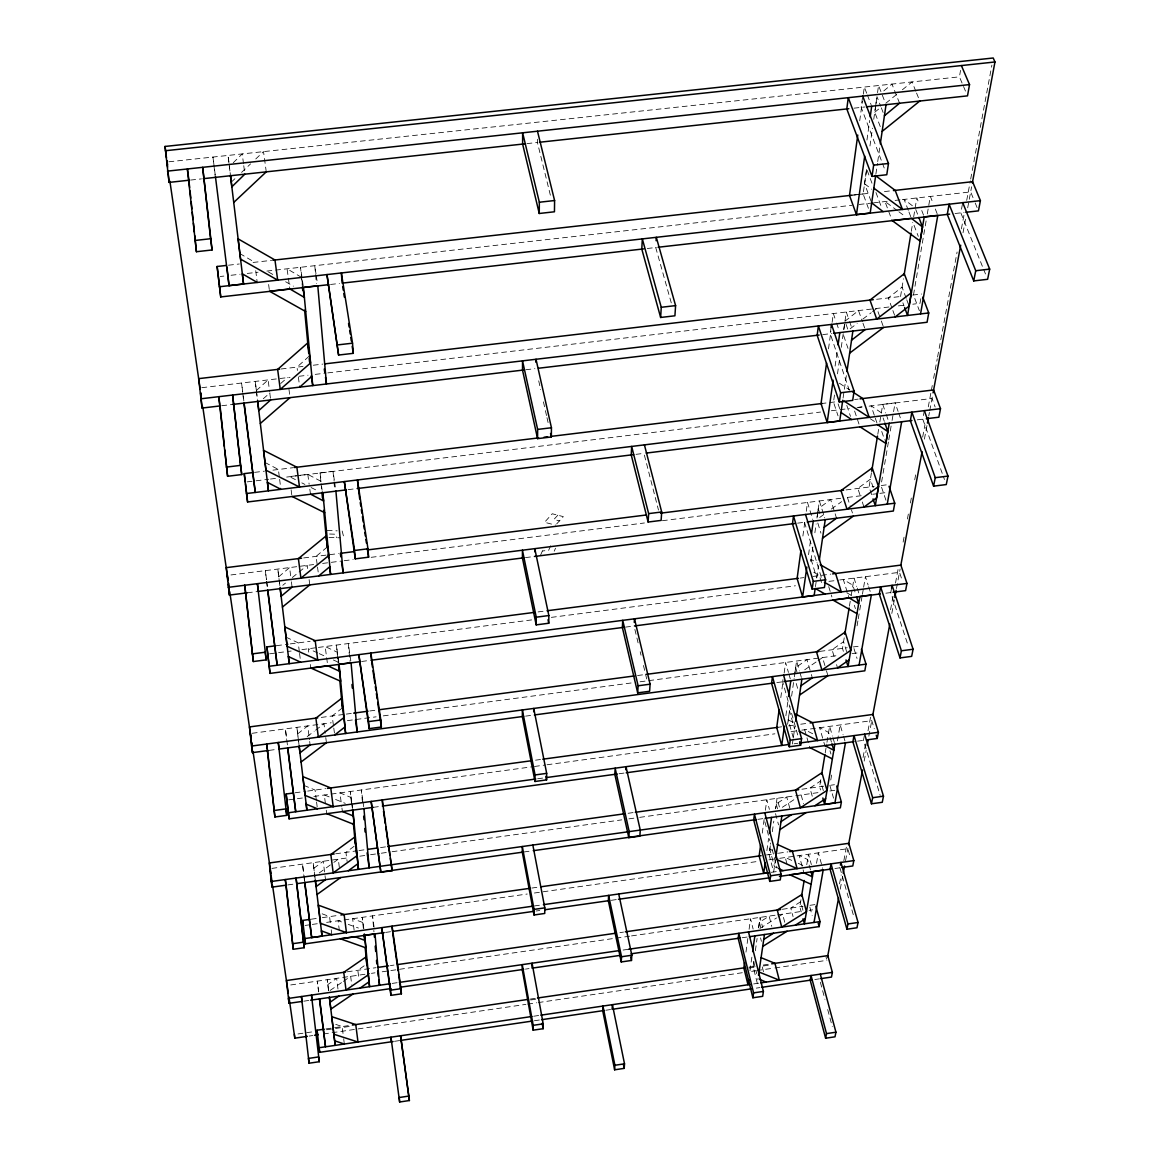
<?xml version="1.0" encoding="UTF-8"?>
<svg xmlns="http://www.w3.org/2000/svg" width="1160" height="1160" viewBox="0 0 1160 1160"><rect width="100%" height="100%" fill="white"/><g stroke="black" fill="none" stroke-linecap="round" stroke-linejoin="round"><path stroke-width="0.75" stroke-dasharray="5 3.75" d="M537.428 139.258L537.413 142.477L551.043 197.925M797.703 734.933L782.666 681.79L783.348 676.802M831.082 327.526L830.241 333.717L849.236 390.123M862.489 97.73L861.169 107.387L884.21 167.997M745.981 952.099L747.895 938.063M749.099 929.29L750.534 918.778L753.13 929.058M762.265 833.112L764.179 819.062M765.383 810.274L766.818 799.733L769.399 809.39M780.796 697.61L782.957 681.804M784.16 673.017L785.595 662.476L788.438 672.423M802.894 536.05L804.837 521.913M806.287 511.299L807.49 502.468L812.739 519.462M828.515 348.856L830.922 331.195M832.126 322.364L833.33 313.534L836.041 321.48M859.705 120.828L862.373 101.282M863.344 94.163L864.316 87.058L866.781 93.453M749.955 970.804L752.159 955.101M766.876 850.657L768.602 838.419M785.885 715.705L788.089 699.958M808.563 554.668L810.535 540.56M835.113 366.096L837.346 350.219M866.955 140.026L869.695 120.466M753.869 961.263L753.115 966.527L757.32 983.39L758.089 978.155M755.363 950.736L757.103 938.455M758.596 927.928L760.09 917.401L762.714 927.666M770.312 845.77L769.065 854.558L773.647 871.986L775.431 859.734M772.313 831.706L773.807 821.164M787.611 724.275L790.105 706.701M791.613 696.159L794.107 678.586M794.354 676.831L796.601 661.011L799.472 670.944M812.856 546.94L810.593 562.846L811.072 559.395L817.206 562.919M814.871 532.788L816.133 523.957M817.133 516.882L817.887 511.575M818.134 509.805L819.395 500.961L824.716 517.954M834.489 395.024L833.489 402.099L838.028 415.831M837.505 373.825L839.767 357.933M841.276 347.333L843.538 331.441M843.784 329.672L846.307 312.011L849.047 319.942M868.419 208.321L863.127 193.966L866.665 169.07M869.957 145.971L872.48 128.195M873.741 119.306L875.771 105.081M876.017 103.298L877.293 94.409M877.54 92.641L878.555 85.521L885.413 103.095M758.64 927.623L759.394 922.36L769.123 916.095L771.762 926.361M777.287 867.97L774.416 866.636L769.805 849.192L770.689 843.03M789.786 808.215L786.712 796.978L776.243 804.01L775.562 808.824L777.055 798.312L779.665 807.955M793.281 737.832L788.235 719.838L789.496 710.949L794.586 728.973M794.788 673.815L795.673 667.609L806.983 659.634L810.985 673.264M816.959 518.041L817.409 514.924M817.626 513.372L818.293 508.703L830.633 499.554L836.548 518.216M843.842 329.281L844.538 324.423M871.073 201.274L864.577 183.715L866.665 168.998L872.03 183.367M880.281 126.614L874.741 112.244L875.249 108.764M875.495 107.039L876.974 96.628L880.701 106.212M792.396 744.01L793.164 738.76M793.426 737.006L794.962 726.493M815.451 586.655L816.466 579.637M816.741 577.839L818.539 565.5M843.073 398.068L844.103 391.007M844.364 389.238L846.423 375.129M875.902 174.014L877.453 163.343M877.714 161.573L880.063 145.58M800.98 899.754L799.82 906.772L801.197 911.89M806.765 864.693L808.491 854.181L811.362 864.577M820.802 779.651L819.627 786.77L820.54 789.974M825.21 752.97L826.674 744.082M826.964 742.298L829.603 726.29L832.46 736.049M844.219 637.84L842.479 648.382L843.48 651.688M849.424 606.216L850.874 597.429M851.164 595.674L854.064 578.115L856.704 586.467M871.45 472.743L869.101 487.04L872.48 497.19M877.801 434.275L878.671 428.997M879.831 421.964L880.991 414.917M881.281 413.163L882.731 404.376L895.085 402.868L898.087 411.394M900.552 296.496L903.466 278.762M911.296 231.319L912.76 222.502M913.688 216.789L916.82 197.838L919.285 204.189M816.538 863.301L818.337 852.788L822.687 868.376M830.763 780.013L831.966 772.893M837.433 740.877L840.159 724.855L843.059 734.599M857.052 625.835L857.951 620.571M858.255 618.816L859.444 611.784M859.748 610.029L860.952 602.997M861.242 601.242L862.141 595.964M862.445 594.21L863.344 588.932M863.635 587.178L865.433 576.636L868.115 584.988M881.586 482.024L882.789 474.991M883.093 473.236L884.283 466.189M884.587 464.435L885.79 457.402M886.081 455.634L888.487 441.568M888.778 439.814L889.981 432.767M890.285 431.012L891.779 422.211M892.083 420.457L893.287 413.424M893.577 411.655L895.085 402.868M926.101 220.98L913.5 294.974L919.387 310.764M927.304 213.933L930.306 196.315L932.814 202.667M920.808 298.685L919.996 303.355L912.789 304.195M965.482 91.103L959.421 76.835L960.538 70.397M864.316 735.701L863.461 740.341L880.179 795.412M891.547 588.236L890.749 592.572L908.353 646.294M924.317 410.654L922.751 419.166L944.457 479.529M962.394 204.349L960.828 212.86L982.94 267.67M839.535 883.847L841.188 874.944M843.842 860.706L846.495 846.466M863.055 757.48L865.693 743.241M868.014 730.785L870.667 716.547M890.546 609.754L893.185 595.515M895.505 583.059L898.159 568.821M903.118 542.111L904.118 536.775M907.424 518.984L908.425 513.634M910.411 502.962L911.397 497.625M914.718 479.82L915.704 474.483M922.664 437.102L924.984 424.647M928.29 406.855L932.263 385.497M933.597 378.377L937.236 358.788M937.57 357.019L957.101 251.995M961.408 228.868L964.395 212.845M966.715 200.39L970.355 180.815M970.688 179.031L991.887 65.119M840.231 889.183L842.552 876.728M845.553 860.72L847.887 848.264M864.185 761.09L866.187 750.418M868.84 736.194L871.841 720.186M891.808 613.452L894.476 599.212M896.462 588.54L900.131 568.965M924.418 439.103L927.087 424.879M928.739 415.99L929.407 412.423M929.74 410.654L932.654 395.067M963.017 232.754L965.685 218.53M967.687 207.843L971.616 186.789M540.429 555.48L543.054 549.434M550.623 545.78L548.651 550.318L542.401 550.957M554.219 551.188L555.553 548.173M557.8 515.199L553.929 519.462L559.439 520.884M556.684 523.914L563.311 516.635L552.261 513.764L544.562 522.29L555.582 525.132M233.247 162.748L242.251 153.917L243.542 164.053M231.261 182.163L236.423 177.277M241.585 172.391L250.618 163.835M255.78 158.949L263.523 151.626L266.263 171.854M256.345 390.558L268.134 379.9L269.599 391.587M308.995 356.323L296.989 367.125L297.438 370.461M263.262 398.75L269.961 392.892M280.691 383.51L287.404 377.638M278.762 576.723L289.608 567.573L291.174 580.029M327.12 547.114L316.071 556.38L317.274 565.268M883.789 90.915L891.982 84.085L899.565 103.225M282.779 585.292L285.49 583.088M292.291 577.549L297.728 573.112M299.077 572.01L307.24 565.355L307.704 568.908M874.741 112.244L880.281 107.749M885.805 103.254L896.854 94.279M902.379 89.784L912.05 81.925L915.921 91.481M297.671 733.86L307.733 725.899L309.459 739.732M342.388 707.919L332.166 715.966L333.543 726.334M844.987 321.189L858.531 310.575L862.416 321.668M307.183 736.615L314.171 731.25M315.578 730.176L323.974 723.753L325.206 733.207M850.164 328.773L857.182 323.423M862.793 319.13L871.218 312.707M872.61 311.634L876.83 308.415L879.642 316.303M313.852 868.274L323.234 861.271L325.525 879.671M354.09 846.307L345.926 852.368L347.13 861.532M319.203 872.987L332.412 863.432M333.877 862.373L338.285 859.183L339.459 868.347M819.67 517.49L824.049 514.315M831.357 509.051L841.58 501.657M364.182 965.802L357.817 970.282L358.976 979.17M330.15 990.437L341.867 982.375M343.331 981.36L350.654 976.329L351.799 985.173M804.721 669.784L816.582 661.649M818.076 660.62L822.527 657.575L825.963 669.132M782.333 807.302L798.254 796.862M759.902 928.42L776.562 917.952M778.07 917.009L782.609 914.153L784.856 922.693M326.004 1028.92L351.089 1025.252M530.308 999.079L535.673 998.282M748.939 967.135L754.319 966.353M763.28 965.047L768.659 964.25M297.989 1033.966L312.315 1031.863M326.627 1029.775L333.79 1028.732M335.574 1028.47L351.683 1026.121M530.657 999.963L536.022 999.181M748.997 968.063L754.362 967.28M763.323 965.976L770.472 964.932M309.154 1036.068L312.736 1035.546M323.481 1033.981L525.929 1004.371M527.727 1004.096L536.674 1002.791M538.211 1002.573L742.719 972.66M751.607 971.355L755.247 970.818M756.987 970.572L773.169 968.194M774.909 967.947L826.92 960.335M533.702 1016.232L539.066 1015.435M753.681 983.927L759.046 983.143M394.53 1041.317L399.33 1040.607M534.412 1020.742L541.575 1019.698M605.839 1010.244L610.551 1009.548M756.32 988.117L759.887 987.595M814.827 979.518L819.438 978.837M347.275 971.805L376.072 967.672M390.412 965.598L393.994 965.091M619.918 932.626L623.514 932.104M782.333 909.281L803.01 906.308M809.985 905.308L815.364 904.539M290.725 984.956L369.649 973.588M371.432 973.341L375.028 972.819M382.205 971.79L629.735 936.163M631.533 935.903L775.866 915.124M777.548 914.878L801.937 911.368M809.1 910.339L812.696 909.832M392.196 983.419L397.561 982.636M623.109 950.055L628.488 949.271M303.775 1001.182L308.777 1000.457M525.451 969.107L529.033 968.586M742.139 937.744L747.504 936.976M385.627 932.408L390.76 931.683M536.196 910.991L539.777 910.484M611.32 900.305L618.468 899.29M834.895 868.506L840.26 867.738M311.257 919.198L320.58 917.879M322.364 917.633L339.271 915.24M531.875 888.053L537.24 887.284M766.441 854.934L777.185 853.412M778.404 853.238L787.93 851.889M305.152 925.433L310.532 924.68M312.315 924.418L317.695 923.664M326.642 922.389L527.235 894.027M534.398 893.011L758.263 861.358M769.008 859.836L777.954 858.559M779.752 858.313L847.801 848.685L849.802 855.602M534.441 905.945L541.618 904.931M771.284 872.32L776.663 871.552M271.904 868.39L349.044 857.689M359.803 856.196L368.779 854.949M370.576 854.702L379.552 853.456M381.336 853.209L390.311 851.962M392.109 851.715L621.76 819.859M628.923 818.859L637.899 817.626M639.697 817.365L819.105 792.483M829.879 790.989L835.258 790.236M287.868 884.92L295.031 883.92M524.044 851.962L532.817 850.744M757.886 819.337L763.99 818.481M335.661 853.789L357.193 850.802M358.991 850.556L366.168 849.569M380.524 847.583L385.903 846.829M628.125 813.29L633.505 812.536M801.922 789.22L823.702 786.205M830.879 785.204L834.461 784.711M295.104 792.773L305.877 791.323M307.675 791.077L325.612 788.64M535.558 760.177L540.952 759.452M776.721 727.479L782.043 726.754M788.582 725.87L793.962 725.145M800.719 724.217L806.519 723.434M288.724 799.849L303.079 797.906M313.838 796.441L532.701 766.716M534.499 766.47L545.258 765.005M547.056 764.759L774.88 733.816M791.033 731.612L799.994 730.394M801.792 730.148L871.755 720.65L874.248 728.741M537.631 778.766L543.01 778.027M794.121 743.778L797.717 743.284M373.375 807.331L380.552 806.345M619.034 773.749L625.66 772.85M857.515 741.153L864.693 740.182M269.192 750.375L277.574 749.259M525.596 716.126L532.585 715.198M776.823 682.573L782.666 681.79M321.32 717.402L344.68 714.313M346.318 714.096L352.887 713.226M369.822 710.978L377.014 710.036M637.55 675.526L644.742 674.569M819.961 651.369L847.191 647.759M853.165 646.961L860.357 646.018M252.198 733.279L331.224 722.782M347.376 720.635L376.115 716.822M383.293 715.879L632.91 682.747M640.102 681.79L837.636 655.559M852.005 653.66L859.197 652.703M361.615 661.476L370.591 660.301M625.53 627.111L634.505 625.936M885.848 593.21L891.228 592.499M276.617 645.656L288.449 644.134M290.246 643.901L310.111 641.335M538.08 611.914L545.258 610.986M800.284 578.072L803.88 577.607M812.856 576.447L830.807 574.127M269.627 653.82L276.805 652.891M278.603 652.659L291.16 651.035M301.919 649.643L316.724 647.628M318.406 647.41L531.628 619.918M551.362 617.366L795.412 585.785M828.965 581.348L838.491 580.217M839.71 579.957L899.493 572.329L902.277 580.652M303.702 557.931L338.56 553.566M846.06 489.926L874.205 486.402M881.266 485.518L886.646 484.837M230.956 574.954L313.635 564.558M322.625 563.426L342.403 560.933M344.201 560.715L353.191 559.584M371.171 557.322L644.409 522.971M662.375 520.71L840.71 498.278M847.539 497.423L861.909 495.625M872.697 494.262L878.091 493.58M879.889 493.363L887.081 492.449M247.341 592.803L256.839 591.615M525.495 557.597L534.455 556.466M797.616 523.145L805.432 522.159M320.856 481.24L307.806 474.367L289.406 476.615L295.611 479.733M320.914 481.791L320.073 472.888L333.036 471.308L334.341 480.269M857.066 407.493L862.315 406.855M247.138 481.878L254.33 481.009M256.128 480.791L268.7 479.254M270.498 479.036L275.892 478.37M286.68 477.064L820.569 412.047M831.357 410.741L849.337 408.552M858.313 407.45L861.909 407.015M869.101 406.145L932.016 398.474L935.134 406.986M348.145 489.65L355.322 488.766M635.999 454.343L644.409 453.313M917.313 419.833L924.505 418.949M254.576 472.366L264.407 471.177M272.948 470.148L293.509 467.639M821.034 403.608L836.664 401.708M854.63 399.533L858.212 399.098M221.749 405.724L232.638 404.434M525.871 369.736L534.876 368.677M822.73 334.617L831.72 333.543M281.169 368.981L302.977 366.43M313.301 365.226L322.755 364.11M876.627 299.294L901.827 296.351M912.615 295.075L921.62 294.031M201.825 387.686L290.014 377.334M299.019 376.275L308.024 375.216M315.215 374.375L326.018 373.114M327.816 372.897L889.386 306.95M898.391 305.892L905.597 305.036M330.527 284.461L339.517 283.446M647.28 248.487L656.284 247.457M955.042 213.512L964.047 212.498M228.506 265.205L239.308 263.987M253.097 262.45L271.585 260.362M853.861 195.011L870.043 193.198M884.442 191.574L889.938 190.95M851.208 195.3L856.312 194.735M858.023 194.532L863.127 193.966M220.269 276.471L223.865 276.08M231.057 275.268L240.062 274.253M247.254 273.441L258.056 272.223M266.873 271.077L851.889 205.291M859.096 204.479L871.682 203.058M873.494 202.855L887.879 201.231M895.085 200.419L900.479 199.81M902.277 199.607L970.659 191.907L974.559 201.39M190.617 180.061L201.434 178.887M526.93 143.608L537.718 142.448M853.978 108.17L865.012 106.966M168.896 161.791L959.421 76.835M327.149 530.483L337.168 530.845M329.57 534.02L335.574 534.223L336.473 537.689M329.005 537.413L340.619 537.834M335.733 1024.367L342.156 1026.556L343.462 1037.04M341.489 921.924L338.096 920.707L339.242 929.711M348.261 924.375L358.411 928.043M322.161 913.819L329.57 916.603L330.687 925.636M362.775 922.505L352.611 918.647L354.119 930.131M329.15 796.877L324.307 794.933L325.496 804.257M335.588 799.472L345.26 803.372M303.876 785.378L315.085 790.062L316.361 800.284M317.68 652.935L308.285 648.715L308.734 652.225M319.246 653.645L327.076 657.154M333.34 659.982L338.038 662.085M791.743 860.401L785.247 857.457L787.104 864.389M798.254 863.33L803.126 865.534M286.027 637.173L298.236 642.857L299.338 651.644M769.805 849.192L772.676 850.541M301.817 482.864L304.921 484.43M311.126 487.548L318.869 491.448M812.696 733.743L804.663 729.683L806.519 736.194M265.002 462.492L278.385 469.481L279.43 477.746M788.235 719.838L794.339 723.057M268.438 271.976L274.688 275.529M285.635 281.735L293.451 286.172M846.713 592.731L851.222 595.312M239.859 253.561L254.663 262.262M301.484 277.341L287.071 268.801L289.855 288.942M813.798 572.272L819.395 575.592L821.962 583.987M870.276 418.745L874.829 421.689M839.361 383.206L849.628 389.905M881.339 412.786L871.058 405.783L875.162 417.76M897.478 210.729L884.935 201.434L892.112 220.53M898.884 211.773L904.452 215.905M864.577 183.715L871.696 189.225M912.384 205.755L904.06 199.274L908.338 210.395M975.197 202.971L977.14 207.698M916.559 93.046L919.793 101.036M983.607 269.323L986.29 275.964M935.308 209.003L937.178 213.759M921.751 210.54L923.606 215.296M881.31 107.807L884.413 115.797M915.762 209.496L918.227 215.847M867.39 95.047L871.087 104.647M908.933 211.961L911.383 218.341M914.036 225.272L918.285 236.379M875.96 192.517L881.324 206.871M906.178 298.221L902.074 287.158L888.299 297.931L891.736 307.385M906.758 299.802L909.092 306.124M902.886 302.818L904.046 305.979M892.881 310.561L895.201 316.912M881.339 321.059L883.615 327.41M898.681 413.105L900.479 418.224M862.967 323.219L865.201 329.585M882.731 404.376L885.704 412.916M886.298 414.627L888.067 419.746M849.584 321.523L852.339 329.454M883.108 417.904L884.297 421.326M846.089 324.365L848.815 332.296M881.731 431.476L884.659 440.002M875.351 418.31L877.511 424.603M843.697 335.719L848.018 348.392M836.577 323.06L839.289 331.006M881.557 487.243L886.124 500.772M854.615 411.046L859.893 426.764M846.8 405.376L850.483 416.382M873.205 487.664L870.377 479.182L857.849 488.447L860.894 497.741M838.1 403.868L839.811 409.03M862.301 502.004L863.968 507.079M847.423 497.437L850.425 506.732M851.44 509.849L852.44 512.966M868.652 586.655L870.797 593.326M857.24 588.135L859.357 594.819M854.992 591.919L852.876 585.249L843.306 579.492L849.062 597.893M854.355 605.303L855.398 608.637M818.293 508.703L819.888 513.793M817.8 522.986L820.946 533.15M853.978 648.571L857.037 658.474M828.718 586.612L831.894 596.936M846.597 651.615L843.566 641.697L832.068 649.76L834.808 658.822M804.474 522.275L821.802 578.927M811.072 559.395L816.712 577.912M836.563 664.636L837.563 667.942M826.457 670.784L827.935 675.743M843.538 736.223L844.987 741.095M832.938 737.673L834.373 742.545M831.444 742.154L828.588 732.424L819.627 727.654L823.513 741.051M811.347 674.525L812.319 677.832M829.994 750.795L830.937 754.029M823.876 742.284L824.818 745.546M799.951 672.597L801.386 677.571M829.849 785.349L833.547 798.167M795.673 667.609L797.572 674.221M796.238 683.515L797.659 688.46M823.324 790.627L820.569 780.999L809.956 788.104L812.435 796.906M788.916 674.076L790.322 679.049M806.983 737.818L809.782 747.591M839.941 867.796L854.064 917.487M655.719 247.515L671.553 303.848M801.154 794.977L803.605 803.764M810.463 869.884L807.606 859.502L799.196 855.486L803.923 872.842M825.963 956.826L826.602 959.16M809.839 907.106L812.159 915.631M776.243 804.01L777.548 808.824M802.938 910.295L800.646 901.74L790.786 908.062L793.063 916.617M775.533 813.639L778.548 824.861M820.366 982.244L824.934 999.296M827.689 1009.519L832.271 1026.571M764.904 821.889L769.863 840.666M772.125 849.207L777.098 867.97M644.38 455.083L658.488 510.081M759.394 922.36L760.699 927.492M760.554 937.904L761.424 941.311M342.185 531.019L343.94 537.95M762.279 966.933L764.411 975.357M753.768 961.829L756.726 973.646M634.883 629.43L636.521 636.303M636.927 638.014L638.159 643.176M640.204 651.76L641.016 655.197M643.481 665.507L645.12 672.379M645.525 674.09L646.758 679.252M538.704 380.828L540.676 389.601M543.446 401.882L545.011 408.9M545.417 410.654L546.592 415.918M546.984 417.673L548.173 422.936M316.027 274.05L314.781 265.683L316.375 283.562M316.274 275.732L317.536 284.099M334.602 482.067L335.646 489.23M303.195 285.723L300.541 267.293L302.325 286.187M301.731 279.024L302.688 285.723M350.813 661.011L348.333 643.539L349.928 661.345M320.073 472.888L321.219 481.11M321.61 486.62L322.118 490.201M362.761 800.066L361.34 789.902L362.746 805.678M362.993 801.763L363.704 806.838M338.836 662.563L336.429 645.076L338.125 662.882M338.531 662.621L337.096 652.137L325.162 646.526L327.743 665.782M298.352 377.087L299.73 387.121M374.1 927.304L372.52 915.835L373.955 931.871M307.806 474.367L309.14 484.227M309.821 489.201L310.488 494.146M351.712 801.574L350.32 791.41L351.828 807.171M351.944 803.271L352.625 808.361M352.277 807.592L350.9 797.442L339.923 792.816L341.721 806.389M317.507 567.037L318.71 575.925M363.82 928.754L362.282 917.284L363.341 928.406M288.956 389.282L290.072 397.634M333.775 728.059L334.704 734.962M341.939 808.085L342.388 811.478M309.111 579.565L309.807 584.901M268.627 284.505L269.512 291.247M325.771 737.557L326.438 742.734M291.117 489.796L291.972 496.408M310.3 664.491L310.75 668M326.264 810.231L326.7 813.624M243.76 165.706L244.832 174.174M255.737 270.686L257.215 282.46M269.816 393.24L270.657 399.939M215.224 174.826L212.962 157.064L213.744 163.835M243.861 400.939L241.585 383.032L242.556 391.399M266.481 579.594L265.35 570.633L266.394 579.55M266.713 581.377L267.394 586.757M287.419 744.909L285.389 728.871L286.607 739.268M304.558 880.208L302.513 864.157L303.702 874.205M279.632 479.37L280.88 489.317M291.406 581.812L292.074 587.149M299.555 653.399L300.657 662.186M309.676 741.457L310.111 744.909M316.564 801.981L317.419 808.795M331.209 929.784L331.818 934.713M337.966 989.002L336.632 978.344L327.86 984.564L328.469 989.726M343.679 1038.794L344.317 1044.029M228.868 162.212L228.042 155.44L230.216 173.478M229.071 163.893L230.304 174.043M256.258 389.774L255.243 381.423L257.404 399.33M256.462 391.442L257.361 398.909M279.836 585.611L277.834 569.053L279.836 585.713M298.99 744.647L296.887 727.349L298.816 743.386M315.201 879.41L313.171 862.678L315.114 878.729M303.906 875.872L304.5 880.904M266.597 581.334L267.22 586.684M242.759 393.066L243.527 399.75M213.948 165.532L215.122 175.696M321.088 483.575L321.769 490.709M333.036 471.308L333.833 480.225M333.993 482.009L334.631 489.143M318.695 991.829L317.332 981.128L318.594 991.8M328.555 990.364L327.265 979.692L328.555 990.408"/><path stroke-width="1.5" d="M532.048 968.151L532.077 963.206L543.199 1023.845L543.141 1028.703L533.15 1030.167L522.232 969.571L522.246 964.627L533.194 1025.324L533.15 1030.167M533.716 711.747L533.73 708.441L546.679 773.372L546.577 779.897L535.007 781.478L522.362 716.561L522.362 709.949L535.064 774.952L535.007 781.478M534.76 551.768L534.774 548.651L548.854 615.554L548.752 623.239L536.181 624.877L522.435 557.989L522.435 550.202L536.239 617.178L536.181 624.877M535.978 362.355L536.007 359.267L551.449 427.75L551.333 436.972L537.573 438.639L522.522 370.127L522.522 360.847L537.645 429.417L537.573 438.639M534.02 914.993L534.064 909.396L522.29 846.524L522.29 852.208L534.02 914.993L544.736 913.457L544.808 907.874L532.846 845.06M539.255 213.483L539.342 202.231L522.624 132.805L522.624 144.072L539.255 213.483L554.451 211.787L554.596 200.535L537.486 131.21M612.117 1009.316L612.393 1004.676L624.515 1063.822L624.211 1068.374L614.626 1069.81L602.707 1010.708L602.939 1006.068L614.901 1065.257L614.626 1069.81M625.835 769.776L626.009 766.702L640.262 830.067L639.856 836.113L628.822 837.665L614.829 774.329L615.148 768.181L629.198 831.618L628.822 837.665M634.274 622.413L634.476 618.816L650.093 684.183L649.615 691.273L637.681 692.868L622.369 627.516L622.731 620.339L638.116 685.777L637.681 692.868M656.111 240.714L656.299 237.307L675.598 305.617L674.917 315.796L660.635 317.463L641.799 249.11L642.321 238.902L661.258 307.284L660.635 317.463M621.223 961.944L621.542 956.739L608.623 895.418L608.347 900.726L621.223 961.944L631.475 960.465L631.837 955.245L618.729 893.983M648.121 522.043L648.643 513.619L631.663 446.44L631.228 454.923L648.121 522.043L661.127 520.405L661.693 511.98L644.423 444.875M831.082 327.526L831.503 324.423L854.093 391.123L852.687 400.374L839.303 402.012L817.162 335.269L818.38 325.974L840.637 392.762L839.303 402.012M744.546 962.626L743.836 967.875L747.997 984.753L748.736 979.518M760.583 845.422L759.147 855.964L763.686 873.393L768.659 872.683M779.114 709.905L776.721 727.479L781.695 745.46L784.407 726.218M800.965 550.188L797.109 578.477L802.604 596.979L814.16 595.471L815.19 588.424L825.035 594.05M826.572 362.978L821.034 403.608L827.182 422.53L839.724 420.993L842.755 400.214M857.762 135.053L849.497 195.489L856.457 214.658L870.174 213.106L875.64 175.784M752.652 951.606L754.856 935.903M763.686 873.393L765.151 862.909M769.341 833.17L771.545 817.423M788.582 696.464L790.801 680.702M802.604 596.979L806.823 567.008M811.536 533.513L813.261 521.173M827.182 422.53L833.127 380.204M838.086 344.94L839.826 332.587M856.457 214.658L864.707 156.02M870.203 116.913L871.696 106.256M752.884 997.774L753.594 992.873L738.833 933.321L738.18 938.324L752.884 997.774L762.671 996.324L763.41 991.423L748.49 931.93M769.761 881.411L770.573 875.771L754.435 814.189L753.695 819.917L769.761 881.411L780.26 879.918L781.115 874.278L764.773 812.739M789.293 746.764L790.25 740.196L772.458 676.613L771.588 683.269L789.293 746.764L800.603 745.213L801.604 738.644L783.58 675.135M812.159 589.106L813.29 581.363L793.484 515.983L792.468 523.798L812.159 589.106L824.427 587.511L825.601 579.768L805.533 514.46M872.03 176.378L873.654 165.126L848.264 97.687L846.8 108.953L872.03 176.378L886.777 174.739L888.473 163.473L862.707 96.121M758.495 975.357L764.469 934.51M775.692 857.98L781.84 815.987M795.731 721.245L801.864 679.223M819.322 560.207L825.253 519.651M846.945 371.606L852.876 331.049M880.324 143.797L886.037 104.69M801.56 896.245L804.156 880.469M821.686 774.314L824.905 754.754M844.784 634.332L849.135 607.971M871.711 471.207L877.511 436.029M904.046 275.355L911.006 233.073M845.466 742.719L834.939 802.966L824.659 804.402L834.852 744.169M878.511 486.576L847.017 509.225L841 490.564L872.247 467.915L878.511 486.576L876.597 497.828L863.968 507.079M884.877 423.023L887.835 431.563L885.834 443.41L859.893 426.764M911.368 292.726L876.713 319.087L869.957 300.077L904.292 273.731L911.368 292.726L909.092 306.124L895.201 316.912M922.519 226.954L920.112 241.135L892.112 220.53L911.383 218.341L922.519 226.954L918.836 217.442M889.256 423.168L875.292 505.659L873.045 498.887M814.015 922.461L823.165 870.102L813.276 871.522L804.416 923.853L803.039 918.72M859.082 665.072L871.334 594.993L859.879 596.486L848.033 666.55L846.003 659.938M887.255 504.15L901.683 421.646M920.562 313.911L937.802 215.339L924.215 216.891L907.54 315.447L904.626 307.56M749.302 936.714L819.134 926.608L820.033 921.591L815.828 906.236M836.722 786.059L841.377 802.067L840.347 807.824L765.063 818.337M861.387 649.31L866.012 664.143L864.823 670.813L784.001 681.601M889.024 486.301L894.752 503.208L893.36 511.024L807.23 521.928M922.794 297.177L928.739 312.954L927.072 322.262L833.518 333.34M961.379 65.569L969.528 84.593L967.512 95.859L866.81 106.778M840.434 865.113L840.928 862.431L858.052 922.49L856.979 927.768L846.931 929.218L830.067 869.202L831.024 863.837L847.96 923.955L846.931 929.218M891.547 588.236L892.069 585.351L913.094 649.237L911.659 656.371L900.001 657.923L879.309 594.05L880.599 586.844L901.392 650.789L900.001 657.923M827.587 956.783L838.564 898.072M843.218 873.176L844.553 866.056M848.54 844.712L862.518 769.993M867.187 745.082L868.188 739.746M872.842 714.85L889.807 624.124M894.809 597.429L896.129 590.324M900.798 565.413L922.084 451.559M927.42 423.096L928.406 417.76M933.075 392.863L960.697 245.21M972.341 182.946L994.961 61.973L993.207 58L165.039 146.45L169.07 182.395L188.848 180.25L189.674 187.383M771.69 963.815L827.805 955.622L832.372 972.37L831.473 977.068L820.729 978.648M789.713 851.643L848.815 843.306L853.818 860.604L852.788 865.969L842.044 867.491M866.477 739.935L877.236 738.456L878.424 732.279L872.914 714.444L810.115 722.955M832.605 573.895L900.856 565.094L906.975 583.422L905.597 590.628L893.026 592.267M860.01 398.88L933.611 389.949L940.499 408.668L938.861 417.194L926.303 418.731M893.432 190.573L972.573 181.685L980.403 200.651L978.445 210.859L965.845 212.294M825.615 1038.215L826.514 1033.618L811.029 975.502L810.202 980.2L825.615 1038.215L835.011 1036.808L835.939 1032.197L820.308 974.139M871.464 803.793L872.654 797.703L853.978 735.614L852.876 741.791L871.464 803.793L882.267 802.285L883.485 796.195L864.606 734.164M933.597 486.156L935.25 477.688L911.876 412.177L910.354 420.688L933.597 486.156L946.27 484.561L947.981 476.093L924.317 410.654M973.733 280.909L975.734 270.73L949.097 204.189L947.27 214.397L973.733 280.909L987.624 279.299L989.683 269.106L962.713 202.652M244.832 174.174L231.84 186.832L230.405 175M233.725 202.449L266.263 171.854M270.657 399.939L258.781 410.596L257.563 400.577M299.73 387.121L311.837 376.304M260.333 423.443L290.072 397.634M292.074 587.149L281.126 596.284L280.053 587.395M318.71 575.925L329.846 566.674M884.413 115.797L899.565 103.225M282.431 607.042L309.807 584.901M882.122 131.413L919.793 101.036M310.111 744.909L299.976 752.855L299.135 745.952M334.704 734.962L344.998 726.928L341.489 698.436L315.897 718.127L318.318 737.151L344.099 717.475M851.541 340.214L865.201 329.585M301.078 762.004L326.438 742.734M849.642 353.147L883.615 327.41M325.525 879.671L316.086 886.66L315.274 879.976M348.348 870.754L357.933 863.692L354.67 837.143L330.846 854.456L333.181 872.871L357.164 855.587M824.122 527.365L836.548 518.216M317.028 894.519L340.649 877.555M822.527 538.24L853.456 516.07M352.93 994.077L330.832 1009.157L330.005 1002.312L338.836 996.106M360.137 988.044L369.098 981.78L366.052 956.928L343.766 972.312L346.013 990.089L368.43 974.734M800.908 685.792L812.319 677.832M837.563 667.942L849.135 659.88M799.559 695.072L827.935 675.743M780.999 821.657L791.54 814.639M814.929 805.751L825.615 798.66M779.839 829.661L806.055 812.609M763.744 939.455L773.532 933.206M795.325 925.158L805.243 918.851M762.729 946.43L787.104 931.234M409.06 1096.04L399.272 1097.505L399.635 1102L409.393 1100.535L400.577 1035.779L409.393 1100.535M614.901 1065.257L624.515 1063.822M826.514 1033.618L835.939 1032.197M533.194 1025.324L543.199 1023.845M753.594 992.873L763.41 991.423M319.275 1061.719L318.637 1056.919L308.43 1058.428L309.082 1063.212L319.275 1061.719L311.46 995.077L312.113 999.978M393.051 1041.535L319.681 1052.323L317.043 1030.225L324.205 1029.181M352.35 1025.063L528.51 999.34M537.471 998.02L745.358 967.658M288.942 996.889L294.814 1038.171L307.356 1036.344M314.519 1035.285L318.101 1034.764M531.904 1016.493L319.072 1047.741L319.681 1052.323M540.85 1015.174L750.099 984.448M760.83 982.868L832.372 972.37M400.2 1040.476L532.628 1021.017M541.575 1019.698L604.201 1010.49M613.161 1009.171L750.94 988.9M761.685 987.334L811.783 979.954M345.593 972.051L286.418 980.548L289.087 1003.313L301.614 1001.501M377.855 967.411L388.614 965.86M397.59 964.569L616.337 933.133M625.298 931.842L780.636 909.527M390.398 983.68L288.361 998.427L289.087 1003.313M399.359 982.389L619.541 950.562M628.488 949.271L820.033 921.591M310.575 1000.195L391.152 988.538M400.099 987.247L523.667 969.368M532.614 968.063L620.368 955.361M631.112 953.81L740.341 938.005M400.998 988.668L401.389 993.83L390.92 995.353L390.5 990.19L400.998 988.668L392.065 926.173L392.471 931.437M621.542 956.739L631.837 955.245M847.96 923.955L858.052 922.49M304.688 882.586L311.677 937.584L322.045 936.106L315.404 881.078M292.494 943.732L303.485 942.166L296.075 878.033L304.21 947.706L293.262 949.271L285.302 879.541L285.896 883.76M534.064 909.396L544.808 907.874M770.573 875.771L781.115 874.278M532.643 906.207L304.775 938.556L305.471 943.805L384.163 932.611M393.11 931.349L534.412 911.253M545.142 909.715L609.536 900.566M618.468 899.29L770.501 877.67M779.447 876.394L831.314 869.014M305.471 943.805L302.673 920.416L309.836 919.402M340.895 915.008L530.077 888.299M540.821 886.791L761.076 855.688M543.416 904.669L767.688 872.827M780.245 871.044L853.818 860.604M286.433 885.123L272.092 887.124L271.266 881.498L628.038 831.792M629.198 831.618L640.262 830.067M640.581 830.038L841.377 802.067M872.654 797.703L883.485 796.195M297.192 883.63L523.058 852.107M533.817 850.599L756.103 819.583M380.857 872.262L371.171 801.473L380.857 872.262L392.138 870.696L382.263 799.951L382.742 806.055M334.196 853.992L269.279 862.982L271.266 881.498M367.966 849.323L376.927 848.076M387.701 846.582L624.544 813.784M635.303 812.29L798.704 789.67M373.375 807.331L289.101 818.844L286.143 793.991L293.32 793.019M327.41 788.394L531.976 760.67M542.735 759.206L777.809 727.335M274.007 810.521L285.882 808.897L286.738 815.364L274.906 816.988L266.626 744.038L267.308 748.954M535.064 774.952L546.679 773.372M790.25 740.196L801.604 738.644M288.303 812.768L535.833 779.012M546.592 777.534L788.829 744.488M799.501 743.038L878.424 732.279M382.336 806.098L617.236 773.995M626.212 772.778L853.934 741.646M317.724 717.88L249.444 726.928L252.43 752.622L268.598 750.462M279.371 749.012L523.61 716.387M534.383 714.952L773.227 683.051M353.655 713.125L368.039 711.225M378.812 709.789L633.954 676.004M646.54 674.337L819.033 651.485M380.813 719.968L381.35 727.015L369.126 728.639L368.546 721.607L380.813 719.968L370.867 653.065L371.417 660.199M638.116 685.777L650.093 684.183M901.392 650.789L913.094 649.237M251.474 746.054L866.012 664.143M275.877 645.758L266.901 646.903L270.048 673.394L359.817 661.707M372.389 660.069L623.732 627.342M634.505 625.936L880.469 593.905M313.591 640.885L534.485 612.378M547.056 610.755L798.486 578.303M252.256 653.892L265.19 652.225L266.205 659.866L253.315 661.534L244.745 585.264L253.315 661.534M536.239 617.178L548.854 615.554M813.29 581.363L825.601 579.768M269.12 666.289L906.975 583.422M367.966 548.796L368.59 557.177L355.25 558.859L354.568 550.478L367.966 548.796L357.425 479.964L359.701 499.003M648.643 513.619L661.693 511.98M935.25 477.688L947.981 476.093M301.6 558.192L226.229 567.646L229.405 595.08L247.341 592.803M341.083 553.247L353.64 551.667M367.995 549.869L646.163 514.996M660.533 513.184L843.581 490.23M228.274 587.351L894.752 503.208M258.114 591.44L523.697 557.829M534.455 556.466L794.658 523.523M253.199 472.54L244.224 473.628L246.486 493.536L940.499 408.668M246.486 493.536L247.588 501.975L346.347 489.868M357.12 488.548L633.635 454.633M646.192 453.082L911.934 420.5M226.331 467.103L240.526 465.377L241.73 474.571L227.606 476.282L218.747 396.676L219.82 404.39M537.645 429.417L551.449 427.75M840.637 392.762L854.093 391.123M294.495 467.524L538.66 437.885M544.04 437.233L547.636 436.798M551.217 436.363L822.309 403.462M279.603 369.17L198.664 378.638L202.057 408.059L220.052 405.927L224.387 446.382M232.638 404.434L524.088 369.953M538.486 368.242L819.134 335.037M338.589 355.047L326.961 274.572L338.589 355.047L353.293 353.336L352.524 343.186L341.344 272.948L342.142 283.142M324.553 363.906L873.291 299.686M200.709 398.808L928.739 312.954M337.763 344.897L352.524 343.186M661.258 307.284L675.598 305.617M975.734 270.73L989.683 269.106M215.441 176.596L229.056 285.65L243.556 284.012L230.506 175.74M226.127 265.481L217.123 266.481L220.733 296.931L328.729 284.664M343.128 283.025L643.684 248.893M658.082 247.254L949.648 214.136M272.89 260.231L852.063 195.213M219.399 286.752L980.403 200.651M194.865 240.482L210.598 238.728L212.077 249.965L196.431 251.72L187.369 168.983L188.92 180.235M539.342 202.231L554.596 200.535M873.654 165.126L888.473 163.473M203.232 178.684L525.132 143.811M539.516 142.245L848.815 108.721M165.445 150.727L994.961 61.973M167.417 171.129L969.528 84.593M333.848 1034.227L357.99 1042.028L355.757 1024.57L331.716 1016.667L334.631 1040.795L344.317 1044.029M321.407 930.856L331.818 934.713M365.197 940.513L354.974 936.7L340.387 938.773L365.893 947.851L364.312 933.959M326.7 813.624L354.235 824.542L352.51 809.288M758.973 972.008L779.288 980.157L774.967 963.337L760.96 957.623M306.153 804.156L317.419 808.795M342.388 811.478L353.423 816.06M759.626 979.388L766.107 982.099M811.101 884.283L789.902 874.829L803.923 872.842L812.377 876.801L810.941 871.61M777.084 859.661L797.109 868.652L792.396 851.266L777.04 844.277M288.39 656.546L300.657 662.186M778.722 868.637L783.029 870.653M339.735 671.35L327.743 665.782L310.75 668L340.677 681.268L338.778 664.361M291.972 496.408L324.742 512.72M809.782 747.591L832.358 758.886M799.182 731.293L817.568 740.573L812.406 722.636L795.601 714.067M267.423 482.386L280.88 489.317M310.488 494.146L323.625 500.975L322.364 492M824.818 745.546L833.822 750.273L831.909 743.778M305.718 311.576L269.512 291.247L289.855 288.942L304.384 297.438L302.934 287.39M856.979 613.64L832.837 600.01L849.062 597.893L858.676 603.606L856.573 596.922M824.412 582.305L841.333 591.933L835.591 573.504L820.265 564.688M257.215 282.46L242.31 273.803L243.556 284.012M844.219 401.172L869.231 417.382L862.808 398.533L852.557 391.834M840.957 412.467L851.541 419.543M877.511 424.603L887.835 431.563M873.813 188.152L902.465 209.452L895.187 190.37L875.22 175.406M871.653 202.869L883.108 211.642M876.249 735.222L877.236 738.456M822.832 797.993L824.659 804.402M799.631 741.791L800.603 745.213M818.206 923.201L819.134 926.608M550.536 433.463L551.333 436.972M630.736 956.971L631.475 960.465M548.013 619.73L548.752 623.239M623.5 1064.894L624.211 1068.374M545.882 776.388L546.577 779.897M542.155 1023.352L543.141 1028.703M342.693 286.65L343.258 290.16M343.81 293.668L344.375 297.177M348.551 323.495L349.102 327.004M349.668 330.513L350.219 334.022M350.784 337.531L351.335 341.055M352.176 346.318L353.293 353.336M360.238 502.526L360.774 506.05M361.311 509.573L361.848 513.111M362.399 516.635L363.196 521.913M363.747 525.451L364.283 528.975M364.82 532.498L365.356 536.022M365.893 539.545L366.444 543.068M367.242 548.361L368.59 557.177M371.678 661.954L372.462 667.232M372.983 670.755L374.81 683.051M375.333 686.575L375.854 690.084M376.376 693.607L377.159 698.885M377.682 702.394L381.35 727.015M354.568 550.478L344.332 481.574L355.25 558.859M324.263 369.01L324.757 372.331M325.496 377.319L326.467 383.974L317.782 285.766L303.427 287.404L312.736 385.599L311.315 375.608M383.496 811.289L385.279 823.528M385.787 827.022L389.847 854.963M390.354 858.458L392.138 870.696M368.546 721.607L358.846 654.632L369.126 728.639M165.039 146.45L166.489 157.891M167.112 160.762L167.533 165.068M169.897 181.207L200.201 389.165M200.724 392.747L201.245 396.343M202.826 407.102L227.911 579.202M228.68 583.306L229.216 588.178M229.738 591.76L251.169 738.775M251.691 742.356L252.416 746.228M252.996 751.317L270.933 873.349M271.295 876.815L272.078 882.194M272.6 885.776L288.289 993.351M340.344 553.335L340.851 556.887M341.62 562.208L343.142 572.851L335.907 491.028M392.733 933.22L398.083 970.659M398.59 974.226L401.389 993.83M355.496 719.896L357.193 731.96L351.06 662.751L339.082 664.317L345.637 733.511L344.694 726.61M390.5 990.19L381.756 927.637L390.92 995.353M328.106 554.234L328.599 557.786M329.614 567.327L330.6 574.432L322.842 492.637M367.111 852.832L369.185 867.854L363.935 808.534M399.635 1102L390.949 1037.185L391.34 1041.782M302.107 1001.428L301.426 996.527L309.082 1063.212M338.517 665.579L338.995 669.059M377.609 971.065L378.334 976.372M378.827 979.924L379.552 985.246L374.999 933.843L364.704 935.308L369.576 986.682L368.865 981.36M356.12 850.309L356.57 853.659M357.802 864.331L358.483 869.347L352.857 810.057M258.404 591.411L257.389 583.668L266.205 659.866M279.125 749.056L278.269 742.487L286.738 815.364M303.485 942.166L304.21 947.706M217.123 266.481L220.733 296.931M244.224 473.628L245.34 482.096M266.901 646.903L270.048 673.394M286.143 793.991L289.101 818.844M302.673 920.416L303.369 925.68M317.043 1030.225L317.637 1034.836M244.311 404.521L255.273 492.449L243.919 403.1M267.844 590.338L277.168 665.245L267.641 590.251M287.868 748.461L295.727 811.754L287.622 747.924M304.775 881.991L311.677 937.584M319.594 998.963L325.525 1046.798L319.435 998.919M267.452 482.56L268.453 490.839L257.68 401.476M288.405 656.633L289.26 663.665L280.212 588.657M306.08 803.416L306.907 810.231L299.193 746.373M321.45 931.161L322.045 936.106M329.353 996.991L330.005 1002.312M334.776 1041.883L335.196 1045.378L329.425 997.484M226.911 267.09L229.056 285.65M245.529 483.749L247.588 501.975M241.73 474.571L232.594 395.038L240.526 465.377M286.085 885.167L293.262 949.271M212.077 249.965L202.667 167.33L210.598 238.728M267.539 750.592L274.906 816.988M294.408 1034.488L294.814 1038.171M270.106 868.652L272.092 887.124M224.764 449.891L227.606 476.282M250.4 733.511L252.43 752.622M190.051 190.965L190.791 198.113M191.168 201.68L191.922 208.829M192.299 212.411L193.053 219.559M193.43 223.126L194.358 232.058M194.735 235.639L196.431 251.72M227.36 575.404L227.911 580.768M228.288 584.35L229.405 595.08M200.535 392.935L202.057 408.059M167.083 161.994L167.591 167.098M168.084 172.188L169.07 182.395M302.412 286.955L302.745 290.536M304.616 310.199L308.705 353.104M309.212 358.469L309.56 362.05M322.103 494.276L322.451 497.843M323.64 510.327L326.511 540.734M326.815 543.924L327.192 547.766M339.822 680.688L342.388 707.919M353.336 822.947L355.337 843.972M363.979 935.09L364.327 938.658M365.168 947.56L366.864 965.381M351.988 684.501L352.306 688.068M363.674 816.205L363.993 819.699M364.776 828.472L365.081 831.966M374.114 933.655L374.434 937.222M375.216 946.125L375.695 951.476M376.492 960.379L376.811 963.945M307.719 342.954L277.646 369.387L280.256 389.412L310.575 362.964L307.719 342.954M326.062 535.949L298.395 558.598L300.918 578.173L328.787 555.524L326.062 535.949M845.147 632.098L816.495 651.818L821.904 670.03L850.759 650.311L845.147 632.098M821.933 772.719L795.485 790.105L800.371 807.781L827.008 790.409L821.933 772.719M801.836 894.534L777.258 910.005L781.738 927.13L806.461 911.673L801.836 894.534M346.463 932.64L320.493 923.316L318.289 905.134L344.129 914.558L346.463 932.64M333.181 806.649L305.109 795.427L302.818 776.606L330.76 787.944L333.181 806.649M317.724 659.967L287.158 646.308L284.794 626.908L315.187 640.668L317.724 659.967M299.498 487.04L265.959 470.221L263.537 450.312L296.873 467.233L299.498 487.04M277.675 280.14L240.54 259.101L238.09 238.858L274.964 259.985L277.675 280.14"/></g></svg>
